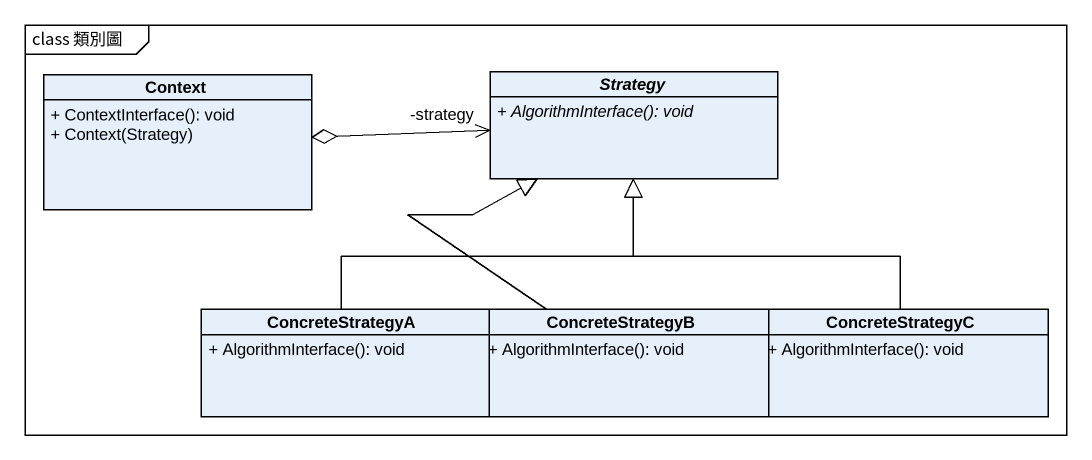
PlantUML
@startuml
mainframe class 類別圖
hide circle
hide empty members
skinparam classAttributeIconSize 0
class Context {
  + ContextInterface(): void
  + Context(Strategy)
}
abstract class Strategy {
  {abstract} + AlgorithmInterface(): void
}
class ConcreteStrategyA {
  + AlgorithmInterface(): void
}
class ConcreteStrategyB {
  + AlgorithmInterface(): void
}
class ConcreteStrategyC {
  + AlgorithmInterface(): void
}
Context o-right-> "-strategy" Strategy
ConcreteStrategyA -up-|> Strategy
ConcreteStrategyB -up-|> Strategy
ConcreteStrategyC -up-|> Strategy
@enduml
